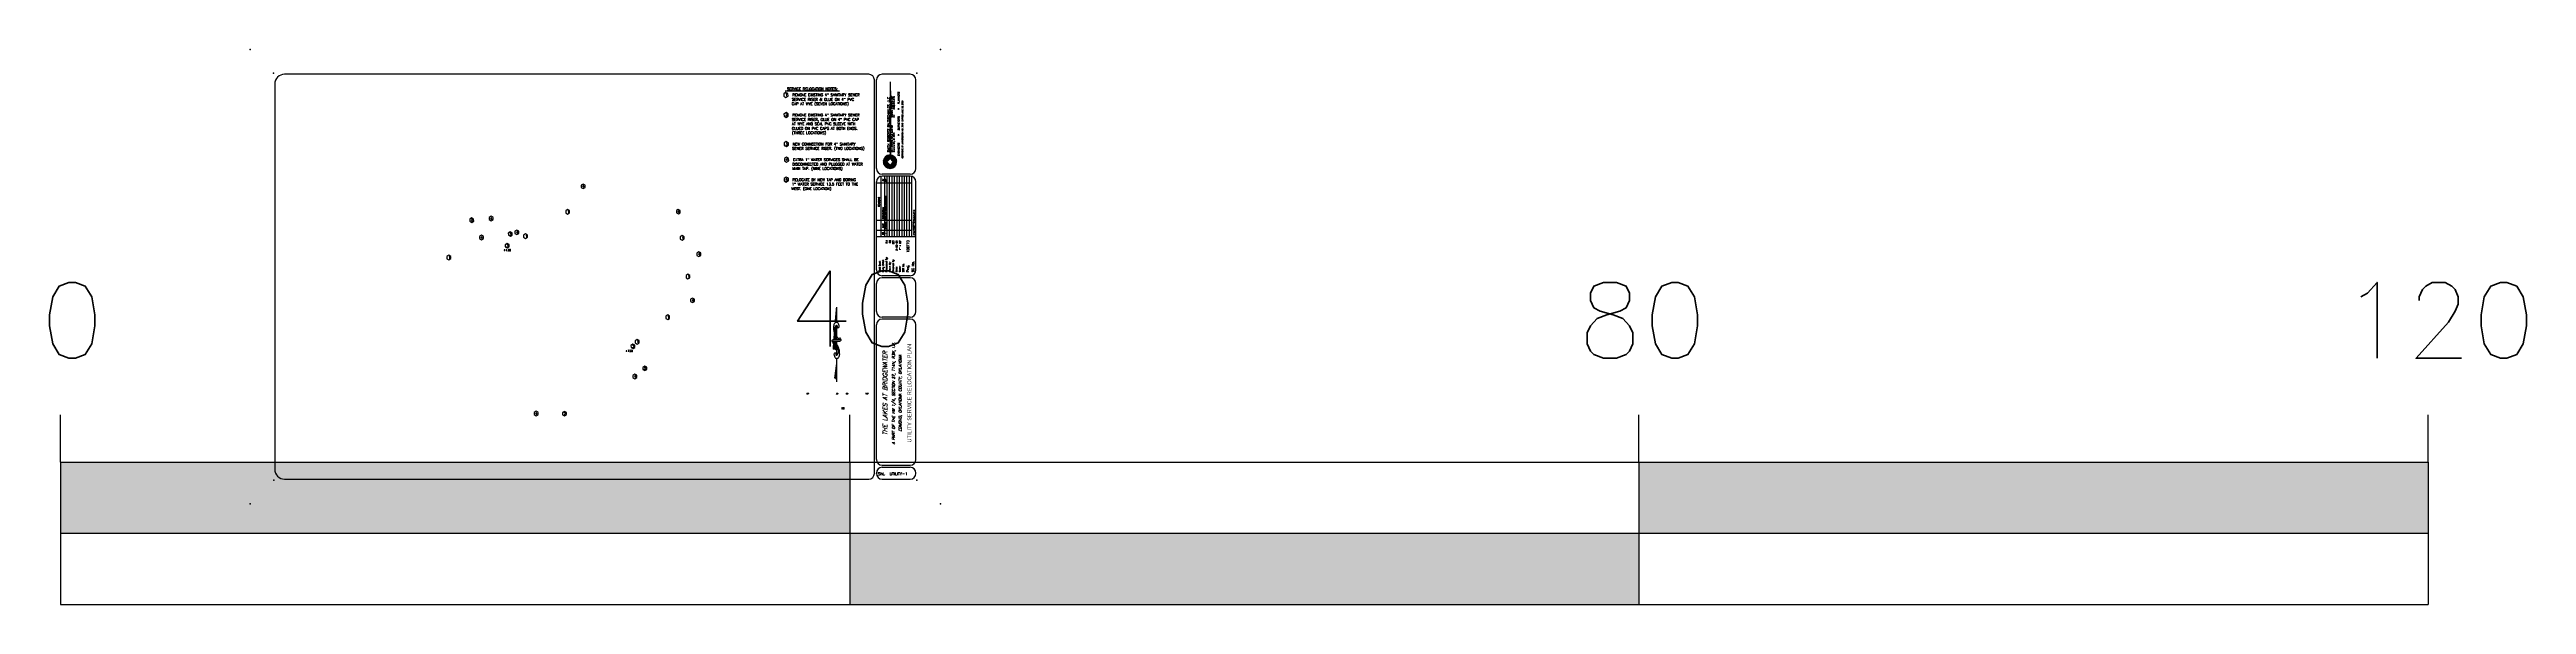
# Paper-space layout 'Layout1' of a CAD drawing. Header units: feet. Extents: x 70 to 196, y -4 to 24.
import ezdxf
from ezdxf.enums import TextEntityAlignment as Align

# ---------------------------------------------------------------- set-up
doc = ezdxf.new("R2010")
doc.units = ezdxf.units.FT
doc.header["$LTSCALE"] = 40
doc.header["$MEASUREMENT"] = 0
doc.layers.get('0').update_dxf_attribs({"linetype": 'CONTINUOUS'})
doc.layers.get('Defpoints').update_dxf_attribs({"linetype": 'CONTINUOUS'})
for name, color, linetype in [('$-DETL', 2, 'CONTINUOUS'), ('$-NODES', 7, 'CONTINUOUS'), ('STRMPRTXT', 3, 'CONTINUOUS')]:
    doc.layers.add(name, color=color, linetype=linetype)
doc.layers.get('Defpoints').freeze()
doc.styles.add('AU101S01', font='au101s01.shx', dxfattribs={"height": 0.984252})
doc.styles.add('C6', font='complex', dxfattribs={"height": 0.098386})
doc.styles.add('L100', font='simplex', dxfattribs={"height": 4})
doc.styles.add('L120', font='simplex', dxfattribs={"height": 4.8})
doc.styles.add('L120D', font='SIMPLEX.SHX', dxfattribs={"height": 0.6})
doc.styles.add('L140', font='simplex', dxfattribs={"height": 5.6})
doc.styles.add('L80', font='simplex', dxfattribs={"height": 3.2})
doc.styles.add('L80D', font='SIMPLEX.SHX', dxfattribs={"height": 6.20001e-05})
doc.styles.add('RM175', font='ROMANT.SHX', dxfattribs={"oblique": 15, "height": 0.000135625})
doc.styles.add('RM350', font='ROMANT.SHX', dxfattribs={"oblique": 15, "height": 0.000271251})
doc.styles.add('ROMANT', font='romant', dxfattribs={"height": 2.28839e-05})
doc.styles.add('S4', font='simplex', dxfattribs={"height": 0.065669})

# ---------------------------------------------------------------- blocks, each defined once
blk = doc.blocks.new('SCALE')
h = blk.add_hatch(color=7)
h.paths.add_polyline_path([(1.56, -6.67), (1.56, -3.07), (-38.44, -3.07), (-38.44, -6.67)])
h.paths.add_polyline_path([(1.56, -6.67), (1.56, -10.28), (41.56, -10.28), (41.56, -6.67)])
h.paths.add_polyline_path([(41.56, -3.07), (41.56, -6.67), (81.56, -6.67), (81.56, -3.07)])
at = {"color": 7}
for p, q in [((-38.44, -3.07), (-38.44, -0.67)), ((1.56, -3.07), (1.56, -0.67)), ((41.56, -3.07), (41.56, -0.67)), ((81.56, -3.07), (81.56, -0.67)), ((-38.44, -3.07), (1.56, -3.07)), ((-38.44, -3.07), (-38.44, -10.28)), ((1.56, -3.07), (81.56, -3.07)), ((1.56, -3.07), (1.56, -10.28)), ((41.56, -3.07), (41.56, -10.28)), ((81.56, -3.07), (81.56, -10.28)), ((-38.44, -6.67), (81.56, -6.67)), ((-38.44, -10.28), (1.56, -10.28)), ((1.56, -10.28), (81.56, -10.28))]:
    blk.add_line(p, q, dxfattribs=at)
at = {"color": 7, "style": 'L120'}
for s, p in [('40', (-1.58, 2.78)), ('0', (-39.5, 2.19)), ('80', (38.45, 2.19)), ('120', (77.17, 2.19))]:
    blk.add_text(s, height=3.84, dxfattribs=at).set_placement(p)
blk = doc.blocks.new('*X53')
for p, q in [((3076.6, 780.5), (3078.1, 780.5)), ((3076.6, 780.4), (3079.8, 780.4)), ((3076.6, 780.2), (3081.4, 780.2)), ((3076.6, 780.1), (3082.5, 780.1)), ((3076.6, 780), (3082.2, 780)), ((3076.6, 779.9), (3081.9, 779.9)), ((3076.6, 779.8), (3081.5, 779.8)), ((3076.6, 779.6), (3081.3, 779.6)), ((3076.7, 779.5), (3081.1, 779.5)), ((3076.7, 779.4), (3080.9, 779.4)), ((3076.7, 779.2), (3080.7, 779.2)), ((3076.7, 779.1), (3080.5, 779.1)), ((3076.7, 779), (3080.3, 779)), ((3076.7, 778.9), (3080.1, 778.9)), ((3076.7, 778.8), (3079.9, 778.8)), ((3076.7, 778.6), (3079.8, 778.6)), ((3076.7, 778.5), (3079.6, 778.5))]:
    blk.add_line(p, q)
blk = doc.blocks.new('*X54')
for p, q in [((3080, 778.5), (3088.8, 778.5)), ((3080.3, 778.6), (3088.7, 778.6)), ((3080.6, 778.8), (3088.6, 778.8)), ((3080.9, 778.9), (3088.5, 778.9)), ((3081.2, 779), (3088.4, 779)), ((3081.5, 779.1), (3088.3, 779.1)), ((3081.9, 779.2), (3088.1, 779.2)), ((3082.2, 779.4), (3087.9, 779.4)), ((3082.6, 779.5), (3087.6, 779.5)), ((3083.1, 779.6), (3087.3, 779.6)), ((3083.7, 779.8), (3086.8, 779.8)), ((3084.8, 779.9), (3085.1, 779.9))]:
    blk.add_line(p, q)
blk = doc.blocks.new('*X55')
for p, q in [((3091.4, 779.4), (3092.6, 779.4)), ((3091.4, 779.2), (3094.3, 779.2)), ((3091.4, 779.1), (3095.9, 779.1)), ((3091.5, 779), (3097.5, 779)), ((3091.5, 778.9), (3099.1, 778.9)), ((3091.5, 778.7), (3100.7, 778.7)), ((3091.5, 778.6), (3102.3, 778.6)), ((3091.5, 778.5), (3103.9, 778.5))]:
    blk.add_line(p, q)
blk = doc.blocks.new('*X56')
for p, q in [((3067.6, 778.5), (3072.8, 778.5)), ((3067.7, 778.6), (3073, 778.6)), ((3067.9, 778.8), (3073.1, 778.8)), ((3068, 778.9), (3073.3, 778.9)), ((3068.1, 779), (3075.4, 779)), ((3068.2, 779.2), (3075.4, 779.2)), ((3068.2, 779.1), (3075.4, 779.1)), ((3068.3, 779.4), (3075.4, 779.4)), ((3068.4, 779.7), (3075.4, 779.7)), ((3068.4, 779.6), (3075.4, 779.6)), ((3068.4, 779.5), (3075.4, 779.5)), ((3068.5, 781.2), (3068.5, 781.2)), ((3068.5, 781.1), (3070.1, 781.1)), ((3068.5, 781), (3071.8, 781)), ((3068.5, 780.1), (3075.3, 780.1)), ((3068.5, 780), (3075.3, 780)), ((3068.5, 779.9), (3075.4, 779.9)), ((3068.6, 780.9), (3073.4, 780.9)), ((3068.6, 780.7), (3075, 780.7)), ((3068.6, 780.6), (3075.3, 780.6)), ((3068.6, 780.5), (3075.3, 780.5)), ((3068.6, 780.4), (3075.3, 780.4)), ((3068.6, 780.2), (3075.3, 780.2)), ((3073, 778.5), (3075.4, 778.5)), ((3073.1, 778.6), (3075.4, 778.6)), ((3073.2, 778.8), (3075.4, 778.8)), ((3073.4, 778.9), (3075.4, 778.9))]:
    blk.add_line(p, q)
blk = doc.blocks.new('*X57')
for p, q in [((3042.8, 778.5), (3055.1, 778.5)), ((3043.1, 778.6), (3054, 778.6)), ((3043.3, 778.8), (3053, 778.8)), ((3043.4, 778.9), (3051.9, 778.9)), ((3043.5, 779.1), (3049.7, 779.1)), ((3043.5, 779), (3050.8, 779)), ((3043.6, 779.8), (3044.4, 779.8)), ((3043.6, 779.6), (3045.5, 779.6)), ((3043.6, 779.5), (3046.5, 779.5)), ((3043.6, 779.4), (3047.6, 779.4)), ((3043.6, 779.2), (3048.7, 779.2))]:
    blk.add_line(p, q)
blk = doc.blocks.new('*X50')
at = {"color": 0}
for p, q in [((-0.54, -1.65), (-0.53, -1.64)), ((-0.53, -1.71), (-0.46, -1.64)), ((-0.53, -1.7), (-0.48, -1.64)), ((-0.53, -1.68), (-0.49, -1.64)), ((-0.53, -1.67), (-0.51, -1.64)), ((-0.52, -1.75), (-0.41, -1.64)), ((-0.52, -1.74), (-0.42, -1.64)), ((-0.52, -1.73), (-0.44, -1.64)), ((-0.51, -1.78), (-0.37, -1.64)), ((-0.51, -1.77), (-0.39, -1.64)), ((-0.5, -1.81), (-0.34, -1.64)), ((-0.5, -1.8), (-0.35, -1.64)), ((-0.49, -1.83), (-0.3, -1.64)), ((-0.49, -1.82), (-0.32, -1.64)), ((-0.48, -1.86), (-0.26, -1.64)), ((-0.48, -1.85), (-0.28, -1.64)), ((-0.47, -1.88), (-0.23, -1.64)), ((-0.47, -1.87), (-0.25, -1.64)), ((-0.46, -1.89), (-0.22, -1.65)), ((-0.45, -1.9), (-0.21, -1.66)), ((-0.45, -1.91), (-0.2, -1.67)), ((-0.44, -1.92), (-0.19, -1.68)), ((-0.43, -1.93), (-0.19, -1.69)), ((-0.42, -1.94), (-0.18, -1.7)), ((-0.42, -1.95), (-0.17, -1.71)), ((-0.41, -1.96), (-0.16, -1.71)), ((-0.4, -1.97), (-0.15, -1.72)), ((-0.39, -1.98), (-0.14, -1.73)), ((-0.38, -1.99), (-0.13, -1.74)), ((-0.37, -2), (-0.12, -1.75)), ((-0.36, -2.01), (-0.11, -1.76)), ((-0.36, -2.02), (-0.11, -1.77)), ((-0.35, -2.03), (-0.1, -1.78)), ((-0.34, -2.03), (-0.09, -1.78)), ((-0.33, -2.04), (-0.08, -1.79)), ((-0.32, -2.05), (-0.07, -1.8)), ((-0.31, -2.06), (-0.06, -1.81)), ((-0.3, -2.06), (-0.05, -1.82)), ((-0.28, -2.07), (-0.04, -1.83)), ((-0.27, -2.08), (-0.03, -1.84)), ((-0.26, -2.08), (-0.03, -1.85)), ((-0.25, -2.09), (-0.03, -1.87)), ((-0.24, -2.1), (-0.03, -1.88)), ((-0.23, -2.1), (-0.03, -1.9)), ((-0.22, -2.11), (-0.03, -1.92)), ((-0.2, -2.11), (-0.03, -1.94)), ((-0.19, -2.12), (-0.03, -1.95)), ((-0.18, -2.12), (-0.03, -1.97)), ((-0.16, -2.13), (-0.03, -1.99)), ((-0.15, -2.13), (-0.03, -2.01)), ((-0.14, -2.13), (-0.03, -2.02)), ((-0.12, -2.14), (-0.03, -2.04)), ((-0.11, -2.14), (-0.03, -2.06)), ((-0.09, -2.14), (-0.03, -2.08)), ((-0.08, -2.15), (-0.03, -2.1)), ((-0.06, -2.15), (-0.03, -2.11)), ((-0.05, -2.15), (-0.03, -2.13)), ((-0.03, -2.15), (-0.03, -2.15))]:
    blk.add_line(p, q, dxfattribs=at)
blk = doc.blocks.new('*X51')
at = {"color": 0}
for p, q in [((0.02, -2.15), (0.53, -1.64)), ((0.02, -2.14), (0.51, -1.64)), ((0.02, -2.12), (0.5, -1.64)), ((0.02, -2.1), (0.48, -1.64)), ((0.02, -2.08), (0.46, -1.64)), ((0.02, -2.07), (0.44, -1.64)), ((0.02, -2.05), (0.42, -1.64)), ((0.02, -2.03), (0.41, -1.64)), ((0.02, -2.01), (0.39, -1.64)), ((0.02, -2), (0.37, -1.64)), ((0.02, -1.98), (0.35, -1.64)), ((0.02, -1.96), (0.34, -1.64)), ((0.02, -1.94), (0.32, -1.64)), ((0.02, -1.93), (0.3, -1.64)), ((0.02, -1.91), (0.28, -1.64)), ((0.02, -1.89), (0.27, -1.64)), ((0.02, -1.87), (0.25, -1.64)), ((0.02, -1.85), (0.14, -1.73)), ((0.04, -2.15), (0.54, -1.65)), ((0.06, -2.15), (0.54, -1.67)), ((0.08, -2.15), (0.54, -1.69)), ((0.1, -2.14), (0.54, -1.71)), ((0.12, -2.14), (0.53, -1.73)), ((0.15, -2.13), (0.53, -1.76)), ((0.17, -2.13), (0.52, -1.78)), ((0.2, -2.12), (0.51, -1.81)), ((0.23, -2.1), (0.49, -1.84)), ((0.27, -2.09), (0.48, -1.87)), ((0.31, -2.06), (0.45, -1.92))]:
    blk.add_line(p, q, dxfattribs=at)
blk = doc.blocks.new('*X48')
at = {"color": 0}
for p, q in [((0.02, -1.09), (0.04, -1.07)), ((0.02, -1.08), (0.02, -1.07)), ((0.02, -1.18), (0.12, -1.08)), ((0.02, -1.17), (0.1, -1.08)), ((0.02, -1.15), (0.09, -1.08)), ((0.02, -1.13), (0.07, -1.08)), ((0.02, -1.11), (0.06, -1.08)), ((0.02, -1.22), (0.15, -1.09)), ((0.02, -1.2), (0.13, -1.09)), ((0.02, -1.27), (0.19, -1.1)), ((0.02, -1.25), (0.17, -1.1)), ((0.02, -1.24), (0.16, -1.1)), ((0.02, -1.31), (0.21, -1.11)), ((0.02, -1.29), (0.2, -1.11)), ((0.02, -1.32), (0.22, -1.12)), ((0.02, -1.36), (0.25, -1.13)), ((0.02, -1.34), (0.24, -1.13)), ((0.02, -1.38), (0.26, -1.14)), ((0.03, -1.39), (0.27, -1.14)), ((0.04, -1.4), (0.28, -1.15)), ((0.04, -1.41), (0.29, -1.16)), ((0.05, -1.41), (0.3, -1.16)), ((0.06, -1.42), (0.31, -1.17)), ((0.07, -1.43), (0.32, -1.18)), ((0.08, -1.44), (0.33, -1.19)), ((0.09, -1.45), (0.34, -1.19)), ((0.1, -1.46), (0.35, -1.2)), ((0.11, -1.47), (0.36, -1.21)), ((0.12, -1.48), (0.37, -1.22)), ((0.12, -1.48), (0.38, -1.23)), ((0.13, -1.49), (0.39, -1.24)), ((0.14, -1.5), (0.4, -1.24)), ((0.15, -1.51), (0.41, -1.25)), ((0.16, -1.52), (0.42, -1.26)), ((0.17, -1.53), (0.42, -1.27)), ((0.18, -1.54), (0.43, -1.28)), ((0.19, -1.55), (0.44, -1.29)), ((0.19, -1.56), (0.45, -1.3)), ((0.2, -1.56), (0.45, -1.31)), ((0.21, -1.57), (0.46, -1.32)), ((0.22, -1.58), (0.47, -1.34)), ((0.23, -1.59), (0.47, -1.35)), ((0.24, -1.6), (0.48, -1.36)), ((0.26, -1.6), (0.49, -1.37)), ((0.28, -1.6), (0.49, -1.38)), ((0.29, -1.6), (0.5, -1.39)), ((0.31, -1.6), (0.5, -1.41)), ((0.33, -1.6), (0.51, -1.42)), ((0.35, -1.6), (0.51, -1.43)), ((0.36, -1.6), (0.52, -1.44)), ((0.38, -1.6), (0.52, -1.46)), ((0.4, -1.6), (0.53, -1.47)), ((0.42, -1.6), (0.53, -1.49)), ((0.44, -1.6), (0.53, -1.5)), ((0.45, -1.6), (0.54, -1.52)), ((0.47, -1.6), (0.54, -1.53)), ((0.49, -1.6), (0.54, -1.55)), ((0.51, -1.6), (0.54, -1.56)), ((0.52, -1.6), (0.54, -1.58)), ((0.54, -1.6), (0.54, -1.6))]:
    blk.add_line(p, q, dxfattribs=at)
blk = doc.blocks.new('*X49')
at = {"color": 0}
for p, q in [((-0.54, -1.58), (-0.03, -1.07)), ((-0.54, -1.6), (-0.03, -1.09)), ((-0.53, -1.56), (-0.05, -1.08)), ((-0.53, -1.54), (-0.07, -1.08)), ((-0.53, -1.52), (-0.09, -1.08)), ((-0.52, -1.5), (-0.11, -1.09)), ((-0.52, -1.47), (-0.14, -1.09)), ((-0.52, -1.6), (-0.03, -1.11)), ((-0.51, -1.45), (-0.16, -1.1)), ((-0.5, -1.42), (-0.19, -1.11)), ((-0.5, -1.6), (-0.03, -1.12)), ((-0.49, -1.39), (-0.22, -1.12)), ((-0.48, -1.6), (-0.03, -1.14)), ((-0.47, -1.35), (-0.25, -1.14)), ((-0.47, -1.6), (-0.03, -1.16)), ((-0.45, -1.6), (-0.03, -1.18)), ((-0.44, -1.31), (-0.3, -1.17)), ((-0.43, -1.6), (-0.03, -1.19)), ((-0.41, -1.6), (-0.03, -1.21)), ((-0.4, -1.6), (-0.03, -1.23)), ((-0.38, -1.6), (-0.03, -1.25)), ((-0.36, -1.6), (-0.03, -1.26)), ((-0.34, -1.6), (-0.03, -1.28)), ((-0.32, -1.6), (-0.03, -1.3)), ((-0.31, -1.6), (-0.03, -1.32)), ((-0.29, -1.6), (-0.03, -1.33)), ((-0.27, -1.6), (-0.03, -1.35)), ((-0.25, -1.6), (-0.03, -1.37)), ((-0.24, -1.6), (-0.13, -1.5))]:
    blk.add_line(p, q, dxfattribs=at)
blk = doc.blocks.new('*X47')
at = {"color": 0}
blk.add_line((210.77, -429.16), (210.79, -429.14), dxfattribs=at)
blk = doc.blocks.new('*X46')
at = {"color": 0}
for p, q in [((2036, -485), (2044, -476)), ((2037, -487), (2047, -477)), ((2037, -481), (2040, -477)), ((2039, -489), (2049, -479)), ((2041, -490), (2050, -481)), ((2044, -491), (2050, -485))]:
    blk.add_line(p, q, dxfattribs=at)
blk = doc.blocks.new('SRB-24x36')
at = {"layer": '$-DETL'}
h = blk.add_hatch(dxfattribs=at)
h.set_pattern_fill('ANSI31', color=2, scale=0.05, angle=90, style=0)
h.paths.add_polyline_path([(77.07, 18.8, -0.009281), (77.08, 18.79), (77.08, 22.5), (77.07, 22.5)])
at = {"layer": '$-DETL', "color": 2}
for p, q in [((77.07, 18.8), (77.07, 22.5)), ((77.08, 18.79), (77.08, 22.5)), ((76.9, 18.47), (76.71, 18.47)), ((76.91, 18.44), (76.71, 18.44)), ((76.9, 18.47), (77.04, 18.6)), ((77.04, 18.31), (76.91, 18.44)), ((77.04, 18.6), (77.04, 18.8)), ((77.04, 18.12), (77.04, 18.31)), ((77.07, 18.6), (77.07, 18.8)), ((77.07, 18.6), (77.2, 18.47)), ((77.2, 18.44), (77.07, 18.31)), ((77.07, 18.12), (77.07, 18.31)), ((77.39, 18.47), (77.2, 18.47)), ((77.39, 18.44), (77.2, 18.44))]:
    blk.add_line(p, q, dxfattribs=at)
at = {"layer": '$-DETL'}
blk.add_line((77.07, 22.5), (77.08, 22.5), dxfattribs=at)
at = {"layer": '$-DETL', "color": 3}
blk.add_line((76.6, 14.66), (76.6, 17.73), dxfattribs=at)
at = {"layer": '$-DETL', "color": 1}
for p, q in [((76.79, 14.66), (76.79, 17.73)), ((76.91, 14.66), (76.91, 17.73)), ((77.03, 14.66), (77.03, 17.73)), ((77.16, 14.66), (77.16, 17.73)), ((77.28, 14.66), (77.28, 17.73)), ((77.41, 14.66), (77.41, 17.73)), ((77.53, 14.66), (77.53, 17.73)), ((77.66, 14.66), (77.66, 17.73)), ((77.78, 14.66), (77.78, 17.73)), ((77.91, 14.66), (77.91, 17.73)), ((78.03, 14.66), (78.03, 17.73)), ((78.16, 17.38), (76.35, 17.38)), ((78.16, 15.48), (76.35, 15.48)), ((78.16, 14.98), (76.35, 14.98))]:
    blk.add_line(p, q, dxfattribs=at)
at = {"layer": '$-DETL', "color": 4}
for p, q in [((78.16, 14.66), (78.16, 17.71)), ((78.36, 14.66), (76.35, 14.66))]:
    blk.add_line(p, q, dxfattribs=at)
at = {"layer": '$-DETL', "color": 2}
for centre in [(77.48, 21.13), (77.48, 19.81)]:
    blk.add_circle(centre, 0.0182, dxfattribs=at)
for start, end in [(91.623, 178.377), (183.2474, 268.377), (1.623, 86.7526), (84.6257, 86.7526), (273.2474, 356.7526)]:
    blk.add_arc((77.05, 18.46), 0.338, start, end, dxfattribs=at)
at = {"layer": '$-NODES', "color": 2}
for p in [(44.61, 24.14), (79.61, 24.14), (44.61, 1.14), (79.61, 1.14)]:
    blk.add_point(p, dxfattribs=at)
at = {"layer": '$-NODES', "color": 6}
for p in [(45.8, 22.94), (45.8, 22.94), (78.41, 22.94), (78.41, 22.94), (45.81, 2.34), (45.81, 2.34), (78.41, 2.34), (78.41, 2.34)]:
    blk.add_point(p, dxfattribs=at)
at = {"color": 5}
for p, q in [((75.97, 22.89), (46.36, 22.89)), ((76.26, 2.68), (76.26, 22.6)), ((76.36, 18.12), (76.36, 22.6)), ((78.07, 22.89), (76.65, 22.89)), ((78.36, 18.12), (78.36, 22.6)), ((45.86, 22.39), (45.86, 2.89)), ((78.07, 17.83), (76.65, 17.83)), ((78.07, 17.73), (76.65, 17.73)), ((76.36, 12.98), (76.36, 17.44)), ((78.36, 12.98), (78.36, 17.44)), ((78.07, 12.69), (76.65, 12.69)), ((78.07, 12.59), (76.65, 12.59)), ((76.36, 10.88), (76.36, 12.3)), ((78.36, 10.88), (78.36, 12.3)), ((76.36, 3.38), (76.36, 10.2)), ((78.07, 10.59), (76.65, 10.59)), ((78.07, 10.49), (76.65, 10.49)), ((78.36, 3.38), (78.36, 10.2)), ((76.36, 2.68), (76.36, 2.7)), ((76.65, 3.09), (78.07, 3.09)), ((76.65, 2.99), (78.07, 2.99)), ((78.36, 2.68), (78.36, 2.7)), ((46.36, 2.39), (75.97, 2.39)), ((76.65, 2.39), (78.07, 2.39))]:
    blk.add_line(p, q, dxfattribs=at)
for centre, radius, start, end in [((46.36, 22.39), 0.5, 90, 180), ((75.97, 22.6), 0.29, 0, 90), ((76.65, 22.6), 0.29, 90, 180), ((78.07, 22.6), 0.29, 0, 90), ((76.65, 18.12), 0.29, 180, 270), ((76.65, 17.44), 0.29, 90, 180), ((78.07, 18.12), 0.29, 270, 0), ((78.07, 17.44), 0.29, 0, 90), ((76.65, 12.98), 0.29, 180, 270), ((76.65, 12.3), 0.29, 90, 180), ((78.07, 12.98), 0.29, 270, 0), ((78.07, 12.3), 0.29, 0, 90), ((76.65, 10.88), 0.29, 180, 270), ((76.65, 10.2), 0.29, 90, 180), ((78.07, 10.88), 0.29, 270, 0), ((78.07, 10.2), 0.29, 0, 90), ((46.36, 2.89), 0.5, 180, 270), ((75.97, 2.68), 0.29, 270, 0), ((76.65, 3.38), 0.29, 180, 270), ((76.65, 2.7), 0.29, 90, 180), ((76.65, 2.68), 0.29, 180, 270), ((78.07, 3.38), 0.29, 270, 0), ((78.07, 2.7), 0.29, 0, 90), ((78.07, 2.68), 0.29, 270, 0)]:
    blk.add_arc(centre, radius, start, end, dxfattribs=at)
at = {"layer": '$-DETL', "xscale": 0.6256641419441924, "yscale": 0.6256641419441924, "zscale": 0.6256641419441924, "rotation": 90}
blk.add_blockref('*X47', (-191.43, -111.34), dxfattribs=at)
at = {"layer": '$-DETL', "color": 2, "rotation": 90}
for name, p, xscale, yscale, zscale in [('*X46', (76.27, 16.02), 0.002502656567151106, 0.002502656567151106, 0.002502656567151106), ('*X46', (76.27, 14.7), 0.002502656567151106, 0.002502656567151106, 0.002502656567151106), ('*X48', (76.04, 18.46), 0.6256641419441924, 0.6256641419441924, 0.6256641419441924), ('*X49', (76.04, 18.46), 0.6256641419441924, 0.6256641419441924, 0.6256641419441924), ('*X51', (76.04, 18.46), 0.6256641419441924, 0.6256641419441924, 0.6256641419441924), ('*X50', (76.04, 18.46), 0.6256641419441924, 0.6256641419441924, 0.6256641419441924)]:
    blk.add_blockref(name, p, dxfattribs=dict(at, xscale=xscale, yscale=yscale, zscale=zscale))
at = {"layer": '$-DETL', "color": 2}
for s, height, style, oblique, p in [('SMITH ROBERTS BALDISCHWILER, LLC', 0.1126, 'ROMANT', 10, (77.03, 18.93)), ('Telephone: (405) 840-7094', 0.0563, 'L80', 15, (77.18, 20.69)), ('FAX:      (405) 840-9116', 0.0563, 'L80', 15, (77.28, 20.69)), ('PLANNERS', 0.091, 'ROMANT', 10, (77.53, 21.37)), ('25 S. Oklahoma Avenue, Suite 400', 0.0563, 'L80', 15, (77.18, 18.94)), ('SURVEYORS', 0.091, 'ROMANT', 10, (77.53, 20.05)), ('Oklahoma City, OK 73104', 0.0563, 'L80', 15, (77.28, 18.94)), ('ENGINEERS', 0.091, 'ROMANT', 10, (77.53, 18.74))]:
    blk.add_text(s, height=height, rotation=90, dxfattribs=dict(at, style=style, oblique=oblique)).set_placement(p)
for s, height, style, p in [('CERTIFICATE OF AUTHORIZATION NO. 3949  EXPIRES JUNE 30, 2003', 0.0631, 'L140', (77.71, 18.64)), ('Field Book:', 0.08, 'L80D', (76.57, 12.87)), ('Party Chief:', 0.08, 'L80D', (76.74, 12.87)), ('Processed By:', 0.08, 'L80D', (76.91, 12.87)), ('Drawn By:', 0.08, 'L80D', (77.08, 12.87)), ('Checked By:', 0.08, 'L80D', (77.25, 12.87)), ('Date:', 0.08, 'L80D', (77.42, 12.87)), ('Scale:', 0.08, 'L80D', (77.59, 12.87)), ('SDR No.', 0.08, 'L80D', (77.76, 12.87))]:
    blk.add_text(s, height=height, rotation=90, dxfattribs=dict(at, style=style)).set_placement(p)
at = {"layer": '$-DETL', "color": 1, "style": 'L100', "oblique": 10}
for s, p in [('BY', (76.74, 17.52)), ('REVISIONS', (76.53, 16.42)), ('DATE', (76.74, 15.22)), ('NO.', (76.73, 14.83))]:
    blk.add_text(s, height=0.072, rotation=90, dxfattribs=at).set_placement(p, align=Align.CENTER)
blk.add_text('DESCRIPTION', height=0.072, rotation=90, dxfattribs=at).set_placement((76.75, 15.54))
at = {"layer": '$-DETL', "color": 3, "style": 'L120D'}
for s, p in [('Proj.', (78.01, 12.87)), ('SC No.', (78.27, 12.87))]:
    blk.add_text(s, height=0.12, rotation=90, dxfattribs=at).set_placement(p)
at = {"layer": '$-DETL', "color": 3, "style": 'L140'}
blk.add_text('Sht.     ', height=0.14, dxfattribs=at).set_placement((76.44, 2.59))
at = {"layer": '$-DETL', "color": 2, "style": 'L80D', "flags": 4}
for tag, p in [('FB', (76.58, 14.48)), ('CHIEF', (76.75, 14.48)), ('PROCESS', (76.92, 14.48)), ('DRAWN', (77.09, 14.48)), ('CHKD', (77.26, 14.48)), ('DATE', (77.43, 14.48)), ('SCALE', (77.6, 14.48)), ('SDR#', (77.77, 14.48))]:
    blk.add_attdef(tag, text='', height=0.08, rotation=90, dxfattribs=at).set_placement(p, align=Align.RIGHT)
at = {"layer": '$-DETL', "color": 3, "style": 'L120D', "flags": 4}
for tag, p in [('PROJ#', (78.03, 14.48)), ('SC#', (78.29, 14.48))]:
    blk.add_attdef(tag, text='', height=0.12, rotation=90, dxfattribs=at).set_placement(p, align=Align.RIGHT)
at = {"layer": '$-DETL', "style": 'L80'}
blk.add_attdef('FILE#', (78.3, 14.73), '', height=0.08, rotation=90, dxfattribs=at)
at = {"layer": '$-DETL', "color": 3, "style": 'RM350', "oblique": 15, "flags": 4}
blk.add_attdef('PROJ-NAME', text='', height=0.224, rotation=90, dxfattribs=at).set_placement((76.91, 6.74), align=Align.CENTER)
at = {"layer": '$-DETL', "color": 2, "style": 'RM175', "oblique": 15, "flags": 4}
for tag, p in [('ADDRESS', (77.3, 6.74)), ('LOCATION', (77.64, 6.74))]:
    blk.add_attdef(tag, text='', height=0.14, rotation=90, dxfattribs=at).set_placement(p, align=Align.CENTER)
at = {"layer": '$-DETL', "color": 3, "style": 'AU101S01', "flags": 4}
blk.add_attdef('PROJ-TYPE', text='', height=0.2, rotation=90, dxfattribs=at).set_placement((78.14, 6.74), align=Align.CENTER)
at = {"layer": '$-DETL', "color": 3, "style": 'L140'}
blk.add_attdef('SHT.#', (77.32, 2.59), '', height=0.14, dxfattribs=at)

psp = doc.layouts.get("Layout1")

# ---------------------------------------------------------------- linework, layer by layer
for p, q in [((109.93, 10.25), (109.93, 10.2)), ((110.02, 11.3), (109.96, 10.52)), ((110.02, 11.3), (110.02, 10.53)), ((110.02, 10.37), (110.02, 9.66)), ((109.88, 9.58), (109.85, 9.18)), ((109.91, 9.95), (109.89, 9.65)), ((109.92, 10.01), (109.91, 9.95)), ((110.02, 9.58), (110.02, 9.57)), ((110.02, 9.57), (110.02, 9.44)), ((110.02, 9.42), (110.02, 9.38)), ((110.02, 9.38), (110.02, 9.12)), ((110.02, 9.12), (110.02, 8.88)), ((110.02, 8.41), (109.93, 7.71)), ((110.02, 8.72), (110.02, 7.53))]:
    psp.add_line(p, q)
for points in [[(109.98, 10.3, 0.077736), (110.01, 10.28, 0.07962), (110.04, 10.27, 0.096266), (110.09, 10.27, 0.100752), (110.13, 10.28, 0.224486), (110.15, 10.33, 0.11255), (110.14, 10.42, 0.100563), (110.1, 10.49, 0.134878), (110.05, 10.53, 0.132719), (109.98, 10.53, 0.155229), (109.93, 10.5, 0.101616), (109.89, 10.43, 0.067278), (109.87, 10.32, 0.034332), (109.87, 10.18, 0.050354), (109.89, 10.08, 0.032541), (109.94, 9.95, 0.044988), (109.99, 9.87, 0.025546), (110.02, 9.82, 0.017117), (110.07, 9.77, 0.06565), (110.11, 9.73, 0.049166), (110.2, 9.69)], [(110.04, 10.27, 0.076919), (110.06, 10.29, 0.080527), (110.07, 10.31, 0.088695), (110.07, 10.34, 0.141897), (110.06, 10.36, 0.152973), (110.04, 10.37, 0.126446), (110.01, 10.37, 0.120122), (109.99, 10.36, 0.080483), (109.96, 10.32, 0.067361), (109.94, 10.26, 0.059891), (109.93, 10.19, 0.028199), (109.94, 10.09, 0.039094), (109.95, 10.02, 0.016831), (109.96, 9.98, 0.008651), (110, 9.89, 0.03625), (110.02, 9.85, 0.021578), (110.06, 9.78)], [(110.02, 9.66, 0.004821), (109.98, 9.66, 0.00885), (109.97, 9.66, 0.005772), (109.9, 9.65, 0.010588), (109.86, 9.65, 0.071206), (109.83, 9.64, 0.064975), (109.8, 9.63, 0.103615), (109.78, 9.61, 0.157116), (109.78, 9.59, 0.084448), (109.79, 9.57, 0.119022), (109.79, 9.56), (109.83, 9.54), (109.85, 9.52)], [(109.83, 9.48, 0.155222), (109.85, 9.49, 0.230745), (109.85, 9.5, 0.039788), (109.85, 9.51, 0.040789), (109.85, 9.53, 0.05365), (109.84, 9.53, -0.067543), (109.83, 9.54, -0.159888), (109.83, 9.56, -0.204389), (109.84, 9.57, -0.067398), (109.85, 9.57, -0.052215), (109.87, 9.58, -0.013577), (109.89, 9.58, -0.005027), (109.96, 9.58, -0.010776), (109.98, 9.58, -0.005653), (110.02, 9.58)], [(110.06, 8.95, 0.077736), (110.04, 8.97, 0.07962), (110, 8.98, 0.096266), (109.96, 8.98, 0.100752), (109.92, 8.97, 0.224486), (109.89, 8.92, 0.11255), (109.91, 8.82, 0.100563), (109.95, 8.75, 0.134878), (110, 8.72, 0.132719), (110.07, 8.72, 0.155229), (110.12, 8.75, 0.101616), (110.16, 8.81, 0.067278), (110.18, 8.92, 0.034332), (110.17, 9.07, 0.050354), (110.15, 9.17, 0.032541), (110.11, 9.3, 0.044988), (110.06, 9.38, 0.025546), (110.03, 9.42, 0.017117), (109.98, 9.48, 0.06565), (109.93, 9.52, 0.054812), (109.83, 9.56)], [(110, 8.98, 0.076919), (109.99, 8.96, 0.080527), (109.98, 8.94, 0.088695), (109.98, 8.91, 0.141897), (109.99, 8.89, 0.152973), (110.01, 8.88, 0.126446), (110.03, 8.88, 0.120122), (110.06, 8.89, 0.080483), (110.08, 8.92, 0.067361), (110.11, 8.99, 0.059891), (110.12, 9.06, 0.028199), (110.11, 9.16, 0.039094), (110.1, 9.23, 0.016831), (110.08, 9.27, 0.008651), (110.05, 9.36, 0.03625), (110.03, 9.4, 0.021578), (109.99, 9.47)], [(110.2, 9.76, 0.155222), (110.19, 9.75, 0.230745), (110.18, 9.74, 0.039788), (110.18, 9.73, 0.040789), (110.19, 9.72, 0.05365), (110.19, 9.71, -0.067543), (110.2, 9.7, -0.159888), (110.2, 9.68, -0.204389), (110.2, 9.67, -0.067398), (110.18, 9.67, -0.052215), (110.17, 9.66, -0.013577), (110.14, 9.66, -0.005027), (110.07, 9.66, -0.010776), (110.05, 9.66, -0.005653), (110.02, 9.66)], [(110.02, 9.58, 0.004821), (110.05, 9.58, 0.00885), (110.07, 9.58, 0.005772), (110.14, 9.59, 0.010588), (110.18, 9.59, 0.071206), (110.21, 9.6, 0.064975), (110.24, 9.62, 0.103615), (110.25, 9.63, 0.157116), (110.25, 9.65, 0.084448), (110.25, 9.67, 0.119022), (110.24, 9.68), (110.21, 9.7), (110.19, 9.72)]]:
    psp.add_lwpolyline(points, format="xyb")
for centre, major_axis, start_param, end_param in [((109.88, 9.01), (-0.124, 0.124), 4.627556, 5.67694), ((109.95, 7.65), (0.0443, 0.0443), 5.498858, 7.386053)]:
    psp.add_ellipse(centre, major_axis=major_axis, ratio=1, start_param=start_param, end_param=end_param)
at = {"layer": 'STRMPRTXT', "color": 240}
for points in [[(107.55, 22.12), (107.44, 22.18), (107.34, 22.11), (107.34, 21.99), (107.45, 21.93), (107.56, 21.99)], [(107.57, 21.1), (107.46, 21.16), (107.35, 21.1), (107.36, 20.97), (107.47, 20.91), (107.57, 20.98)], [(107.58, 19.63), (107.47, 19.69), (107.37, 19.63), (107.37, 19.5), (107.48, 19.44), (107.59, 19.51)], [(107.59, 18.84), (107.48, 18.9), (107.38, 18.84), (107.38, 18.71), (107.49, 18.65), (107.6, 18.72)], [(107.58, 17.83), (107.47, 17.89), (107.36, 17.82), (107.36, 17.7), (107.47, 17.64), (107.58, 17.7)], [(97.27, 17.49), (97.17, 17.54), (97.07, 17.48), (97.07, 17.37), (97.17, 17.32), (97.27, 17.37)], [(91.62, 15.77), (91.52, 15.83), (91.43, 15.77), (91.43, 15.66), (91.53, 15.6), (91.63, 15.66)], [(92.61, 15.85), (92.51, 15.91), (92.41, 15.85), (92.41, 15.74), (92.51, 15.68), (92.61, 15.74)], [(93.58, 15.07), (93.48, 15.12), (93.38, 15.06), (93.39, 14.95), (93.49, 14.9), (93.58, 14.95)], [(93.92, 15.15), (93.82, 15.21), (93.72, 15.15), (93.72, 15.04), (93.82, 14.98), (93.92, 15.04)], [(96.49, 16.2), (96.39, 16.25), (96.29, 16.19), (96.29, 16.08), (96.39, 16.02), (96.49, 16.08)], [(102.1, 16.2), (102, 16.26), (101.9, 16.2), (101.91, 16.09), (102.01, 16.03), (102.1, 16.09)], [(90.47, 13.88), (90.37, 13.94), (90.27, 13.88), (90.27, 13.76), (90.37, 13.71), (90.47, 13.77)], [(92.12, 14.89), (92.02, 14.95), (91.92, 14.89), (91.93, 14.78), (92.03, 14.72), (92.12, 14.78)], [(93.43, 14.48), (93.33, 14.53), (93.23, 14.47), (93.23, 14.36), (93.33, 14.31), (93.43, 14.36)], [(94.36, 14.96), (94.26, 15.02), (94.16, 14.96), (94.16, 14.85), (94.26, 14.79), (94.36, 14.85)], [(102.29, 14.87), (102.19, 14.93), (102.1, 14.87), (102.1, 14.75), (102.2, 14.7), (102.3, 14.76)], [(103.14, 14.05), (103.04, 14.1), (102.94, 14.04), (102.94, 13.93), (103.04, 13.88), (103.14, 13.93)], [(102.59, 12.91), (102.49, 12.97), (102.39, 12.91), (102.39, 12.79), (102.49, 12.74), (102.59, 12.8)], [(102.82, 11.71), (102.72, 11.76), (102.62, 11.71), (102.62, 11.59), (102.72, 11.54), (102.82, 11.6)], [(101.56, 10.85), (101.46, 10.91), (101.36, 10.85), (101.36, 10.73), (101.46, 10.68), (101.56, 10.74)], [(99.8, 9.38), (99.7, 9.43), (99.6, 9.37), (99.61, 9.26), (99.71, 9.21), (99.8, 9.26)], [(100.01, 9.62), (99.91, 9.67), (99.82, 9.61), (99.82, 9.5), (99.92, 9.44), (100.02, 9.5)], [(99.89, 7.86), (99.79, 7.91), (99.7, 7.85), (99.7, 7.74), (99.8, 7.68), (99.89, 7.74)], [(100.4, 8.27), (100.3, 8.32), (100.2, 8.26), (100.2, 8.15), (100.3, 8.1), (100.4, 8.15)], [(94.89, 5.98), (94.79, 6.04), (94.69, 5.98), (94.7, 5.87), (94.8, 5.81), (94.89, 5.87)], [(96.33, 5.98), (96.23, 6.03), (96.13, 5.98), (96.13, 5.86), (96.23, 5.81), (96.33, 5.87)]]:
    psp.add_lwpolyline(points, close=True, dxfattribs=at)

# ---------------------------------------------------------------- block references
ref = psp.add_blockref('SRB-24x36', (35.68, 0.21))
ref.add_attrib('SHT.#', 'UTILITY-1', (112.71, 2.8), dxfattribs={"layer": '$-DETL', "color": 3, "height": 0.14, "style": 'L140'})
ref.add_attrib('FILE#', 'eng:\\106770\\layout.dwg', (113.98, 14.94), dxfattribs={"layer": '$-DETL', "height": 0.08, "rotation": 90, "style": 'L80'})
ref.add_attrib('PROCESS', 'RM', dxfattribs={"layer": '$-DETL', "color": 2, "height": 0.08, "rotation": 90, "style": 'L80D', "flags": 4}).set_placement((112.6, 14.69), align=Align.RIGHT)
ref.add_attrib('CHKD', 'CET', dxfattribs={"layer": '$-DETL', "color": 2, "height": 0.08, "rotation": 90, "style": 'L80D', "flags": 4}).set_placement((112.94, 14.69), align=Align.RIGHT)
ref.add_attrib('DRAWN', 'RB', dxfattribs={"layer": '$-DETL', "color": 2, "height": 0.08, "rotation": 90, "style": 'L80D', "flags": 4}).set_placement((112.77, 14.69), align=Align.RIGHT)
ref.add_attrib('PROJ#', '106770', dxfattribs={"layer": '$-DETL', "color": 3, "height": 0.12, "rotation": 90, "style": 'L120D', "flags": 4}).set_placement((113.7, 14.69), align=Align.RIGHT)
ref.add_attrib('SCALE', '1" = 60\'', dxfattribs={"layer": '$-DETL', "color": 2, "height": 0.08, "rotation": 90, "style": 'L80D', "flags": 4}).set_placement((113.28, 14.69), align=Align.RIGHT)
ref.add_attrib('DATE', '2-02-04', dxfattribs={"layer": '$-DETL', "color": 2, "height": 0.08, "rotation": 90, "style": 'L80D', "flags": 4}).set_placement((113.11, 14.69), align=Align.RIGHT)
ref.add_attrib('PROJ-TYPE', 'UTILITY SERVICE RELOCATION PLAN', dxfattribs={"layer": '$-DETL', "color": 3, "height": 0.2, "rotation": 90, "style": 'AU101S01', "flags": 4}).set_placement((113.81, 6.95), align=Align.CENTER)
ref.add_attrib('PROJ-NAME', 'THE LAKES AT BRIDGEWATER', dxfattribs={"layer": '$-DETL', "color": 3, "height": 0.224, "rotation": 90, "style": 'RM350', "oblique": 15, "flags": 4}).set_placement((112.59, 6.95), align=Align.CENTER)
ref.add_attrib('LOCATION', 'EDMOND, OKLAHOMA COUNTY, OKLAHOMA', dxfattribs={"layer": '$-DETL', "color": 2, "height": 0.14, "rotation": 90, "style": 'RM175', "oblique": 15, "flags": 4}).set_placement((113.31, 6.95), align=Align.CENTER)
ref.add_attrib('ADDRESS', 'A PART OF THE NW 1/4, SECTION 27, T14N, R3W, I.M.', dxfattribs={"layer": '$-DETL', "color": 2, "height": 0.14, "rotation": 90, "style": 'RM175', "oblique": 15, "flags": 4}).set_placement((112.98, 6.95), align=Align.CENTER)
ref = psp.add_blockref('SCALE', (109.13, 6.53))
ref.add_attrib('0', "60'", dxfattribs={"height": 0.0556, "style": 'S4'}).set_placement((108.56, 6.9), align=Align.CENTER)
ref.add_attrib('0', "60'", dxfattribs={"height": 0.0556, "style": 'S4'}).set_placement((110.56, 6.9), align=Align.CENTER)
ref.add_attrib('0', "120'", dxfattribs={"height": 0.0556, "style": 'S4'}).set_placement((111.56, 6.9), align=Align.CENTER)
ref.add_attrib('000', '60', (110.27, 6.14), dxfattribs={"height": 0.0833, "style": 'C6'})
ref.add_attrib('0', "30'", dxfattribs={"height": 0.0556, "style": 'S4'}).set_placement((110.06, 6.9), align=Align.CENTER)
at = {"xscale": 0.0588357393582605, "yscale": 0.0588357393582605, "zscale": 0.001470893483956511, "rotation": 90.0000000000001}
for name in ['*X54', '*X55', '*X56', '*X53', '*X57']:
    psp.add_blockref(name, (155.82, -171.36), dxfattribs=at)

# ---------------------------------------------------------------- texts
at = {"layer": '$-DETL', "style": 'L100', "oblique": 10, "width": 0.95}
for s, p in [('CET', (112.57, 17.72)), ('3/18/04', (112.57, 15.43)), ('1', (112.56, 15.04))]:
    psp.add_text(s, height=0.065, rotation=90, dxfattribs=at).set_placement(p, align=Align.CENTER)
psp.add_text('PER CITY REVIEW COMMENTS', height=0.065, rotation=90, dxfattribs=at).set_placement((112.57, 15.74))
at = {"layer": 'STRMPRTXT', "style": 'L120'}
for s, p in [('%%U SERVICE RELOCATION NOTES: ', (107.42, 22.29)), ('CAP AT WYE (SEVEN LOCATIONS)', (107.75, 21.54)), ('SERVICE RISER & GLUE ON 4" PVC ', (107.76, 21.76)), ('REMOVE EXISTING 4" SANITARY SEWER ', (107.79, 21.99)), ('AT WYE AND SEAL PVC SLEEVE WITH', (107.76, 20.52)), ('SERVICE RISER, GLUE ON 4" PVC CAP', (107.76, 20.74)), ('GLUED ON PVC CAPS AT BOTH ENDS.', (107.76, 20.29)), ('(THREE LOCATIONS)', (107.76, 20.07)), ('REMOVE EXISTING 4" SANITARY SEWER ', (107.79, 20.97)), ('SEWER SERVICE RISER. (TWO LOCATIONS)', (107.77, 19.28)), ('NEW CONNECTION FOR 4" SANITARY ', (107.8, 19.5)), ('EXTRA 1" WATER SERVICES SHALL BE ', (107.81, 18.71)), ('DISCONNECTED AND PLUGGED AT WATER', (107.78, 18.48)), ('MAIN TAP. (NINE LOCATIONS)', (107.78, 18.26)), ('1" WATER SERVICE 13.5 FEET TO THE ', (107.76, 17.47)), ('RELOCATE BY NEW TAP AND BORING ', (107.79, 17.69)), ('WEST. (ONE LOCATION)', (107.73, 17.24))]:
    psp.add_text(s, height=0.132, dxfattribs=at).set_placement(p)
at = {"layer": 'STRMPRTXT', "color": 240, "style": 'L120'}
for s, height, p in [('1', 0.132, (107.42, 21.99)), ('2', 0.132, (107.42, 20.97)), ('3', 0.132, (107.43, 19.5)), ('4', 0.132, (107.44, 18.71)), ('5', 0.132, (107.43, 17.69)), ('4', 0.12, (97.13, 17.37)), ('2 ', 0.12, (91.49, 15.66)), ('4', 0.12, (92.47, 15.73)), ('5', 0.12, (93.45, 14.95)), ('4', 0.12, (93.78, 15.03)), ('1', 0.12, (96.37, 16.08)), ('4', 0.12, (101.96, 16.08)), ('1', 0.12, (90.35, 13.76)), ('4', 0.12, (91.98, 14.77)), ('+138', 0.1, (93.14, 14.15)), ('3', 0.12, (93.29, 14.36)), ('1', 0.12, (94.24, 14.84)), ('1', 0.12, (102.17, 14.75)), ('4', 0.12, (103, 13.93)), ('1', 0.12, (102.47, 12.79)), ('4', 0.12, (102.68, 11.59)), ('1', 0.12, (101.44, 10.73)), ('+150', 0.1, (99.32, 9.04)), ('3', 0.12, (99.66, 9.26)), ('1', 0.12, (99.89, 9.5)), ('4', 0.12, (99.76, 7.74)), ('2 ', 0.12, (100.26, 8.15)), ('4', 0.12, (94.75, 5.86)), ('2 ', 0.12, (96.19, 5.86))]:
    psp.add_text(s, height=height, dxfattribs=at).set_placement(p)

# ---------------------------------------------------------------- viewports
at = {"layer": 'Defpoints'}
vp = psp.add_viewport(center=(94.39, 13.11), size=(25.66, 19.1109), view_center_point=(5689.48, 2822.8), view_height=1146.6529, dxfattribs=at)
vp.frozen_layers = ['Defpoints']

doc.saveas('drawing.dxf')
